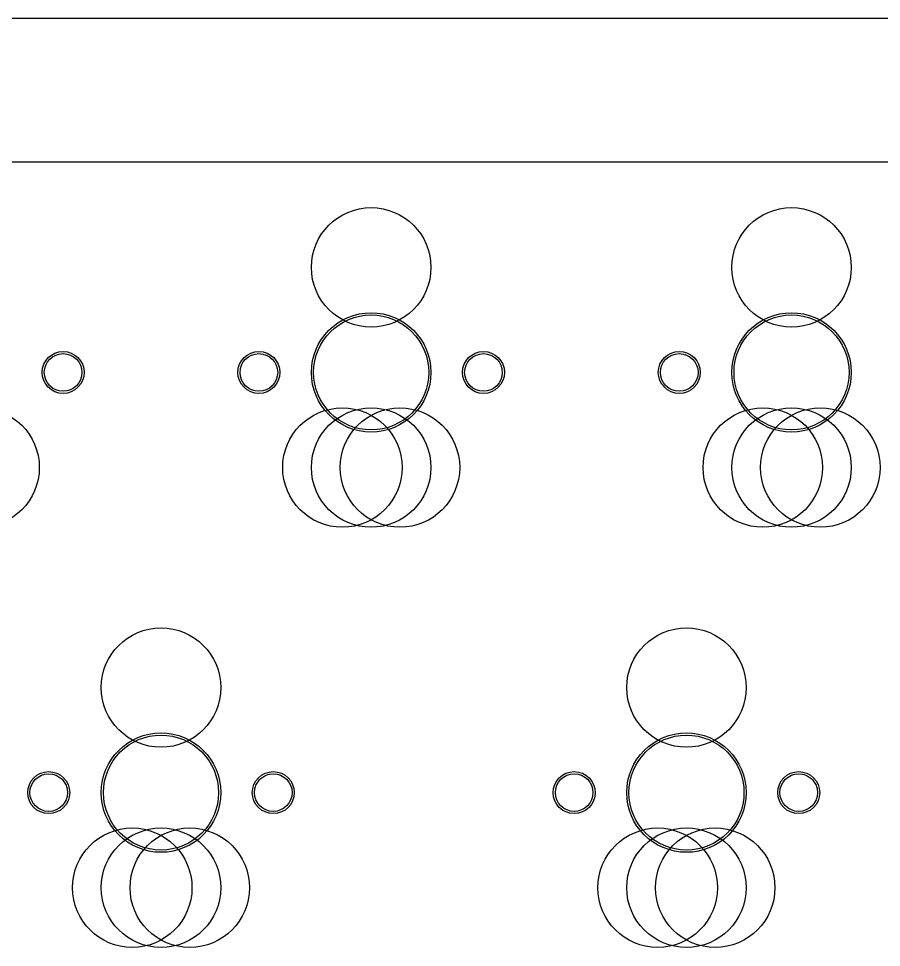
# Model space of a CAD drawing. Extents: x -14 to 315, y -179 to 16.
# Drawn here: x 250.06 to 289.06, y -26 to 16 of the extents above; entities that cross this region are included whole.
import ezdxf

# ---------------------------------------------------------------- set-up
doc = ezdxf.new("R2010")
doc.units = 0
doc.layers.add('BLACK', color=7, linetype='CONTINUOUS')

msp = doc.modelspace()

# ---------------------------------------------------------------- linework, layer by layer
at = {"layer": 'BLACK', "linetype": 'CONTINUOUS'}
for p, q in [((308.75, 16), (-2.25, 16)), ((301, 16), (9.5, 16)), ((293.5, 9.5), (168, 9.5))]:
    msp.add_line(p, q, dxfattribs=at)
at = {"layer": 'BLACK'}
for centre, radius in [((266, 4.75), 2.7), ((285, 4.75), 2.7), ((266, 0), 2.7), ((266, 0), 2.6), ((285, 0), 2.7), ((285, 0), 2.6), ((252.075, 0), 0.95), ((252.075, 0), 0.85), ((260.925, 0), 0.95), ((260.925, 0), 0.85), ((271.075, 0), 0.95), ((271.075, 0), 0.85), ((279.925, 0), 0.95), ((279.925, 0), 0.85), ((248.3, -4.3), 2.7), ((264.7, -4.3), 2.7), ((266, -4.3), 2.7), ((267.3, -4.3), 2.7), ((283.7, -4.3), 2.7), ((285, -4.3), 2.7), ((286.3, -4.3), 2.7), ((256.5, -14.25), 2.7), ((280.25, -14.25), 2.7), ((256.5, -19), 2.7), ((280.25, -19), 2.7), ((256.5, -19), 2.6), ((280.25, -19), 2.6), ((251.425, -19), 0.95), ((261.575, -19), 0.95), ((275.175, -19), 0.95), ((285.325, -19), 0.95), ((251.425, -19), 0.85), ((261.575, -19), 0.85), ((275.175, -19), 0.85), ((285.325, -19), 0.85), ((255.2, -23.3), 2.7), ((256.5, -23.3), 2.7), ((257.8, -23.3), 2.7), ((278.95, -23.3), 2.7), ((280.25, -23.3), 2.7), ((281.55, -23.3), 2.7)]:
    msp.add_circle(centre, radius, dxfattribs=at)

doc.saveas('drawing.dxf')
